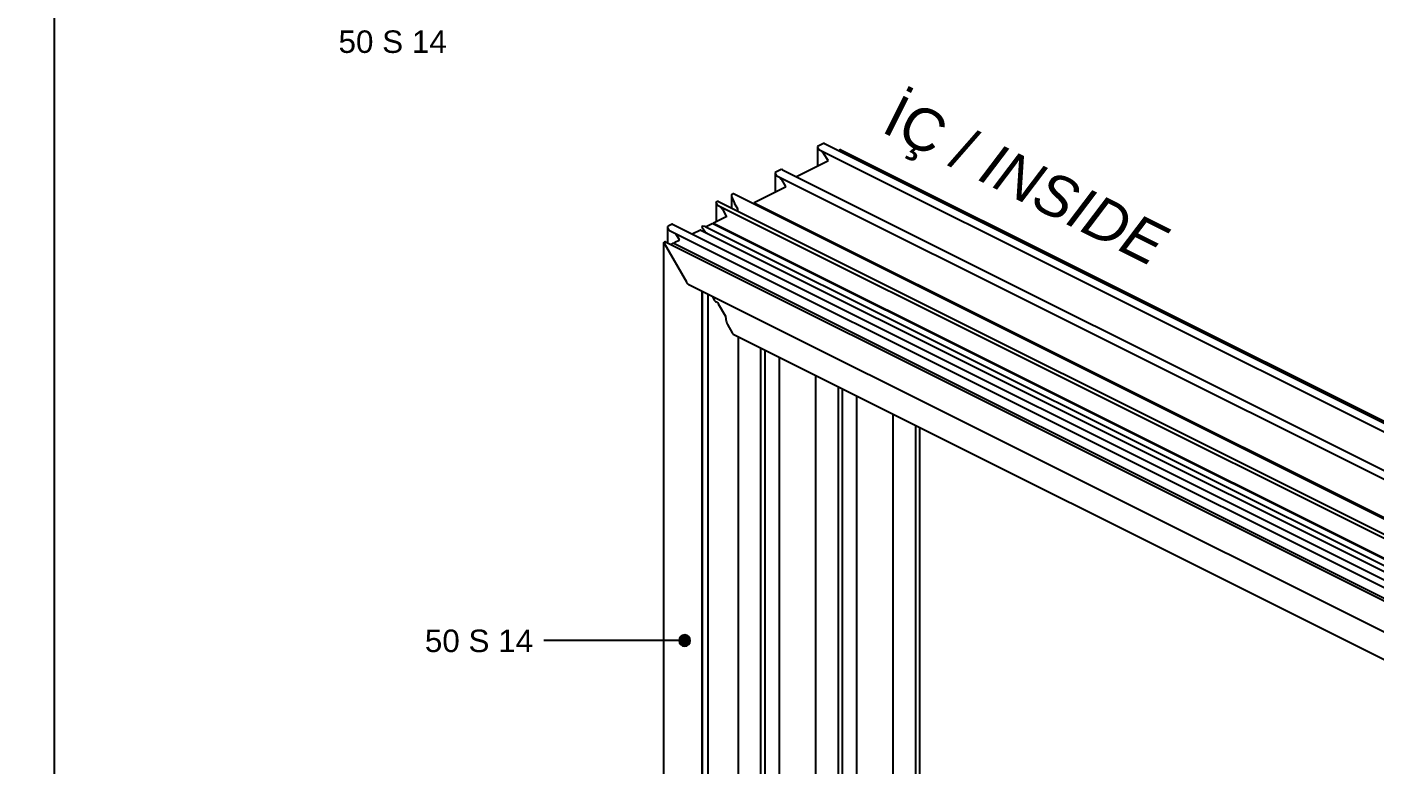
# Model space of a CAD drawing. Header units: millimetres. Extents: x 221 to 2771, y 196 to 840.
# Drawn here: x 1298.9 to 1418.8, y 692.2 to 757.9 of the extents above; entities that cross this region are included whole.
import ezdxf

# ---------------------------------------------------------------- set-up
doc = ezdxf.new("R2010")
doc.units = ezdxf.units.MM
doc.layers.add('antet_k', color=7, linetype='Continuous')
doc.layers.add('yazı_numara_k', color=21, linetype='Continuous')
doc.styles.get("Standard").update_dxf_attribs({"font": 'arial.ttf'})

# ---------------------------------------------------------------- blocks, each defined once
blk = doc.blocks.new('S1.A')
at = {"color": 252}
blk.add_lwpolyline([(2269.17, -494.13), (2269.17, -791.13), (2479.17, -791.13), (2479.17, -494.13)], close=True, dxfattribs=at)
blk = doc.blocks.new('S50_SYF1')
at = {"layer": 'antet_k', "color": 0}
blk.add_blockref('S1.A', (-1500.92, 2845.51), dxfattribs=at)
blk = doc.blocks.new('50S14 - STT.F1B')
at = {"color": 251, "linetype": 'Continuous'}
for p, q in [((1629.26, 2269.13), (1628.72, 2268.87)), ((1629.35, 2269.13), (1755.67, 2205.97)), ((1628.71, 2268.83), (1628.71, 2267.1)), ((1628.72, 2268.79), (1628.82, 2268.64)), ((1628.85, 2268.6), (1754.95, 2205.55)), ((1629.09, 2268.48), (1629.26, 2268.27)), ((1629.27, 2268.25), (1629.63, 2267.64)), ((1630.75, 2268.57), (1630.67, 2268.53)), ((1630.8, 2268.57), (1755.82, 2206.06)), ((1625.5, 2266.81), (1624.97, 2266.55)), ((1625.6, 2266.8), (1751.78, 2203.71)), ((1629.63, 2267.56), (1626.86, 2266.17)), ((1624.96, 2266.51), (1624.96, 2264.78)), ((1624.97, 2266.47), (1625.06, 2266.31)), ((1625.1, 2266.27), (1751.03, 2203.31)), ((1625.34, 2266.15), (1625.5, 2265.95)), ((1625.52, 2265.93), (1625.88, 2265.31)), ((1621.06, 2264.52), (1621.06, 2263.4)), ((1621.08, 2264.41), (1621.27, 2263.93)), ((1621.23, 2264.67), (1621.11, 2264.61)), ((1621.25, 2264.67), (1747.47, 2201.56)), ((1625.88, 2265.24), (1623.1, 2263.85)), ((1619.7, 2263.88), (1619.7, 2262.15)), ((1619.83, 2263.97), (1619.71, 2263.92)), ((1619.71, 2263.84), (1619.8, 2263.68)), ((1619.84, 2263.64), (1745.77, 2200.68)), ((1619.93, 2263.97), (1746.1, 2200.88)), ((1620.08, 2263.52), (1620.24, 2263.32)), ((1620.26, 2263.3), (1620.61, 2262.68)), ((1621.32, 2263.83), (1621.6, 2263.35)), ((1623.04, 2263.82), (1623, 2263.8)), ((1623.04, 2263.82), (1747.68, 2201.49)), ((1623.1, 2263.85), (1747.75, 2201.53)), ((1623.1, 2263.85), (1623.1, 2263.78)), ((1615.78, 2261.95), (1615.43, 2261.78)), ((1615.81, 2261.95), (1742.03, 2198.84)), ((1619.42, 2262.01), (1618.82, 2261.71)), ((1619.42, 2262.01), (1744.06, 2199.68)), ((1620.61, 2262.61), (1619.48, 2262.04)), ((1619.48, 2262.04), (1744.13, 2199.72)), ((1619.48, 2262.04), (1619.48, 2261.97)), ((1615.39, 2261.68), (1615.39, 2260.29)), ((1615.56, 2261.39), (1741.39, 2198.48)), ((1616.1, 2261.12), (1616.42, 2260.58)), ((1618.31, 2261.43), (1617.58, 2261.07)), ((1618.34, 2261.43), (1742.95, 2199.12)), ((1618.46, 2261.67), (1618.76, 2261.25)), ((1618.7, 2261.76), (1618.47, 2261.79)), ((1618.72, 2261.76), (1743.45, 2199.39)), ((1618.79, 2261.22), (1618.87, 2261.17)), ((1619, 2261.11), (1618.99, 2261.1)), ((1615.06, 2143), (1615.06, 2260.31)), ((1615.17, 2260.39), (1615.07, 2260.34)), ((1615.07, 2260.26), (1617.07, 2256.81)), ((1615.2, 2260.39), (1740.33, 2197.82)), ((1615.9, 2260.25), (1615.69, 2260.14)), ((1615.93, 2260.25), (1740.56, 2197.93)), ((1616, 2260.28), (1616, 2260.25)), ((1616.42, 2260.51), (1616.02, 2260.31)), ((1617.33, 2256.55), (1738.01, 2196.21)), ((1618.46, 2145.21), (1618.46, 2255.98)), ((1618.49, 2145.29), (1618.49, 2255.97)), ((1618.99, 2145.59), (1618.99, 2255.72)), ((1619.34, 2255.54), (1619.49, 2255.28)), ((1619.72, 2255.04), (1619.79, 2254.99)), ((1619.9, 2254.87), (1620.53, 2253.78)), ((1620.58, 2253.63), (1620.58, 2253.47)), ((1620.72, 2253.01), (1621.13, 2252.29)), ((1621.33, 2252.1), (1736.21, 2194.66)), ((1621.68, 2147.46), (1621.68, 2251.92)), ((1623.69, 2148.45), (1623.69, 2250.92)), ((1624.06, 2148.65), (1624.06, 2250.74)), ((1625.35, 2148.66), (1625.35, 2250.09)), ((1628.58, 2150.92), (1628.58, 2248.47)), ((1630.6, 2151.93), (1630.6, 2247.47)), ((1630.96, 2152.1), (1630.96, 2247.28)), ((1632.23, 2152.12), (1632.23, 2246.65)), ((1635.46, 2154.38), (1635.46, 2245.03)), ((1637.48, 2155.39), (1637.48, 2244.03)), ((1637.84, 2155.56), (1637.84, 2243.84))]:
    blk.add_line(p, q, dxfattribs=at)
blk.add_arc((1617.4, 2256.87), 0.328, 190.7744, 258.7227, dxfattribs=at)
for centre, major_axis, start_param, end_param in [((1629.37, 2268.94), (0.119, -0.192), 2.406534, 3.091253), ((1628.76, 2268.81), (-0.0356, 0.0576), 6.232846, 7.803642), ((1628.85, 2268.65), (0.0356, -0.0576), 4.66205, 5.548127), ((1629.22, 2268.22), (0.0593, -0.096), 1.520457, 1.782256), ((1630.7, 2268.47), (-0.0356, 0.0576), 6.232846, 7.571704), ((1630.81, 2268.48), (-0.0593, 0.096), 5.548127, 6.232846), ((1625.62, 2266.62), (0.119, -0.192), 2.406534, 3.091253), ((1629.6, 2267.62), (-0.0356, 0.0576), 3.091253, 4.66205), ((1625, 2266.49), (-0.0356, 0.0576), 6.232846, 7.803642), ((1625.09, 2266.33), (0.0356, -0.0576), 4.66205, 5.548127), ((1625.46, 2265.9), (0.0593, -0.096), 1.520457, 1.782256), ((1621.22, 2264.42), (-0.119, 0.192), 6.232846, 7.541843), ((1621.26, 2264.61), (-0.0356, 0.0576), 5.548127, 6.232846), ((1625.84, 2265.29), (-0.0356, 0.0576), 3.091253, 4.66205), ((1619.74, 2263.86), (-0.0356, 0.0576), 6.232846, 7.803642), ((1619.83, 2263.7), (0.0356, -0.0576), 4.66205, 5.548127), ((1619.94, 2263.78), (-0.119, 0.192), 5.548127, 6.232846), ((1620.2, 2263.27), (0.0593, -0.096), 1.520457, 1.782256), ((1621.54, 2263.94), (-0.226, 0.365), 1.258657, 1.520457), ((1621.49, 2263.29), (-0.119, 0.192), 3.335399, 4.66205), ((1615.82, 2261.89), (-0.0356, 0.0576), 5.548127, 6.232846), ((1620.58, 2262.66), (-0.0356, 0.0576), 3.091253, 4.66205), ((1615.55, 2261.58), (-0.119, 0.192), 6.232846, 8.689719), ((1618.34, 2261.37), (0.0356, -0.0576), 2.406534, 3.091253), ((1618.5, 2261.7), (-0.0475, 0.0768), 5.88378, 7.978175), ((1618.72, 2261.72), (-0.0237, 0.0384), 5.548127, 5.88378), ((1618.79, 2261.27), (0.0356, -0.0576), 4.836582, 5.447448), ((1618.87, 2261.21), (0.0237, -0.0384), 5.447448, 5.548127), ((1615.1, 2260.28), (-0.0356, 0.0576), 6.232846, 7.803642), ((1615.21, 2260.33), (-0.0356, 0.0576), 5.548127, 6.232846), ((1615.93, 2260.19), (-0.0356, 0.0576), 5.548127, 6.232846), ((1615.96, 2260.28), (-0.0356, 0.0576), 2.747321, 3.876651), ((1616.05, 2260.25), (-0.0356, 0.0576), 6.232846, 7.018244), ((1616.38, 2260.57), (-0.0356, 0.0576), 3.091253, 4.66205), ((1619.72, 2255.39), (0.237, -0.384), 4.66205, 5.447448), ((1619.79, 2254.82), (0.119, -0.192), 1.520457, 2.305855), ((1620.42, 2253.73), (-0.119, 0.192), 3.876651, 4.66205), ((1621.06, 2253.18), (-0.356, 0.576), 0.735059, 1.520457), ((1621.3, 2252.38), (0.178, -0.288), 4.66205, 5.548127)]:
    blk.add_ellipse(centre, major_axis=major_axis, ratio=0.558745, start_param=start_param, end_param=end_param, dxfattribs=at)
blk = doc.blocks.new('yuvarlakk')
at = {"layer": 'yazı_numara_k'}
blk.add_hatch(color=21, dxfattribs=at).paths.add_polyline_path([(-159.09, 172.8, -1), (-160.09, 172.8, -1)])
at = {"layer": 'yazı_numara_k', "color": 21}
blk.add_circle((-159.59, 172.8), 0.5, dxfattribs=at)

msp = doc.modelspace()

# ---------------------------------------------------------------- linework, layer by layer
at = {"layer": 'yazı_numara_k', "color": 21}
msp.add_line((1357.387, 703.265), (1344.848, 703.265), dxfattribs=at)

# ---------------------------------------------------------------- block references
for name, p in [('S50_SYF1', (323.058, -1511.773)), ('S50_SYF1', (533.054, -1511.773)), ('50S14 - STT.F1B', (-259.524, -1521.624))]:
    msp.add_blockref(name, p)
at = {"xscale": -1, "rotation": 179.9999999999999}
msp.add_blockref('yuvarlakk', (1516.973, 876.066), dxfattribs=at)

# ---------------------------------------------------------------- texts
at = {"color": 21, "insert": (1376.428, 751.971), "char_height": 3.75, "width": 72.11253, "attachment_point": 1, "rotation": 333.42519}
msp.add_mtext('{İÇ / \\fArial|b0|i1|c0|p0;INSIDE}', dxfattribs=at)
at = {"layer": 'yazı_numara_k', "color": 21, "char_height": 2}
for insert, attachment_point in [((1326.587, 755.547), 7), ((1343.899, 702.213), 9)]:
    msp.add_mtext('{\\fArial|b0|i0|c162|p34;50 S 14}', dxfattribs=dict(at, insert=insert, attachment_point=attachment_point))

doc.saveas('drawing.dxf')
